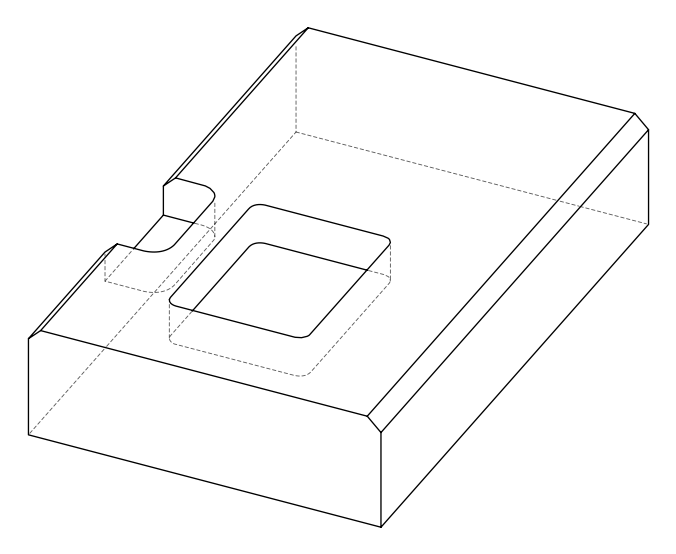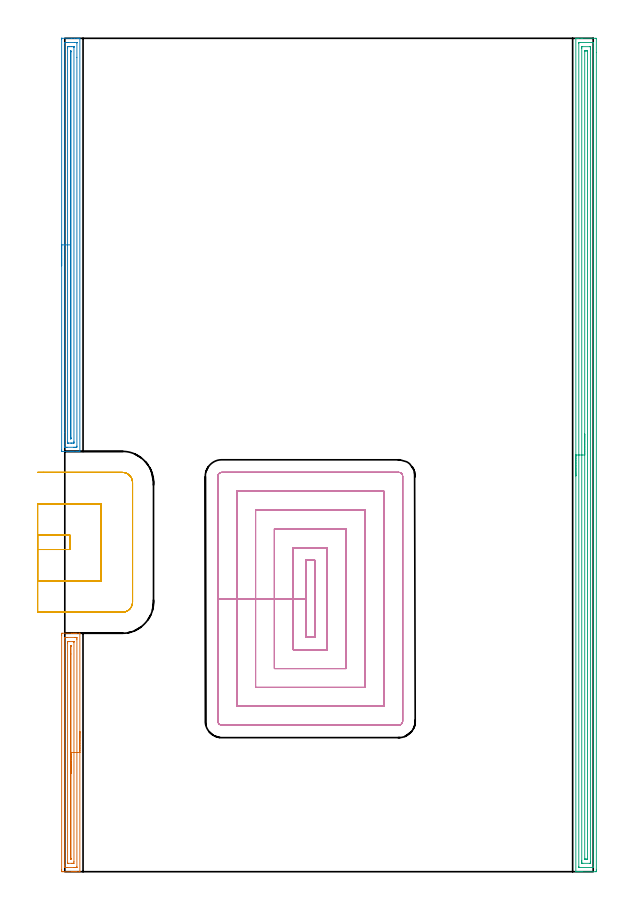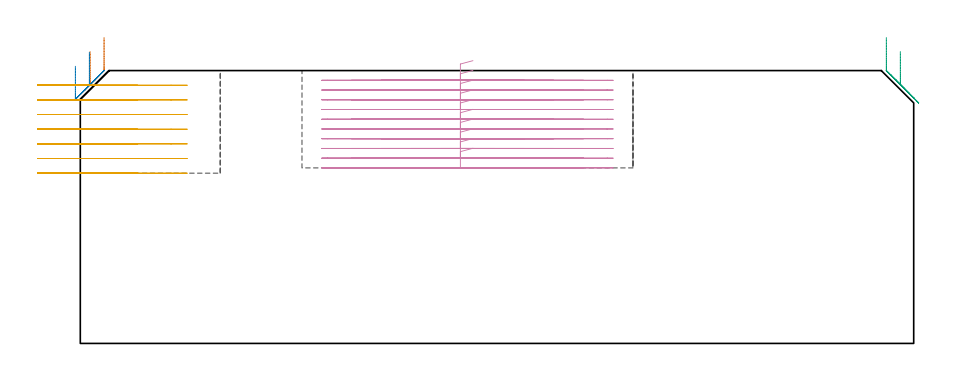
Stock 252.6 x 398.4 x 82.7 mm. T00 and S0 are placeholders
(PLAN: 5 operations, 2 tool changes, 60.5 min)
(1 AREA_MILL | FG_CHAMFER_SURFACE | UGT0205_001 | 3.81 min | 4515 mm3)
(2 AREA_MILL_1 | FG_CHAMFER_SURFACE_1 | UGT0205_001 | 6.48 min | 7676 mm3)
(3 AREA_MILL_2 | FG_CHAMFER_SURFACE_2 | UGT0205_001 | 12.96 min | 19130 mm3)
(4 MILL_RECTANGULAR_POCKET | POCKET_RECTANGULAR_STRAIGHT | NXT0201_011 | Follow Part, ap 3, ae 75% | 30.83 min | 391463 mm3)
(5 MILL_SLOT | SLOT_PARTIAL_RECTANGULAR | UGT0201_094 | Follow Part, ap 5, ae 75% | 6.39 min | 111231 mm3)
(TOOL UGT0205_001 | Chamfer Mill 20 x 3 x 45 deg. | D20 FL50 Z2)
(TOOL NXT0201_011 | ENDMILL 12mm [2P460-1200-NA 1630] | D12 FL38 Z6)
(TOOL UGT0201_094 | End mill 20 mm | D20 FL38 Z4)
(OP 1 AREA_MILL)
G17 G21 G94 G90
T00 M6
G54
G17 G0 G90 X7.2 Y67. S1061 M3
G43 Z92.7 H0
G94 G1 Y66.962 Z91.828 F250.
Y66.848 Z90.963
Y66.659 Z90.112
Y66.397 Z89.28
Y66.063 Z88.474
Y65.66 Z87.7
Y65.192 Z86.964
Y64.66 Z86.272
Y64.071 Z85.629
Y63.428 Z85.039
Y62.736 Z84.508
Y62. Z84.04
Y61.226 Z83.637
Y60.42 Z83.303
Y59.588 Z83.041
Y58.736 Z82.852
Y57.872 Z82.738
Y57. Z82.7
Y0.111
X7.197 Y0.01 Z82.689
X7.102 Y0.003 Z82.595
X7. Y0. Z82.498
X5.483 Z80.982
X5.044 Z80.541
X4.825 Z80.322
X4.167 Z79.664
X3.947 Z79.445
X3.289 Z78.782
X-0.771 Z74.726
X-1.1 Y0.002 Z74.396
X-1.317 Y0.004 Z74.18
X-1.491 Y0.01 Z74.005
X-1.495 Y0.156 Z74.003
X-1.499 Y0.556 Z74.001
X-1.5 Y0.961 Z74.
Y112.961
X-1.499 Y113.444 Z74.001
X-1.495 Y113.844 Z74.003
X-1.491 Y113.99 Z74.005
X-1.1 Y114. Z74.396
X3.289 Z78.782
X3.947 Z79.445
X4.167 Z79.664
X4.825 Z80.322
X5.044 Z80.541
X5.483 Z80.982
X7. Z82.499
X7.102 Y113.997 Z82.595
X7.197 Y113.99 Z82.689
X7.2 Y113.889 Z82.7
Y57.
X5.786 Z81.286
X5.785 Y2.333 Z81.285
X5.784 Y2.146 Z81.284
X5.781 Y2.053 Z81.281
X5.779 Y2.015 Z81.279
X5.702 Y2.01 Z81.202
X5.372 Y2.002 Z80.872
X5.044 Y2.001 Z80.544
X4.496 Y2. Z79.996
X0.985 Z76.485
X0.656 Y2.001 Z76.156
X0.103 Y2.004 Z75.603
X-0.024 Y2.01 Z75.476
X-0.079 Y2.02 Z75.421
X-0.083 Y2.193 Z75.417
X-0.084 Y2.333 Z75.416
X-0.086 Y3.084 Z75.414
X-0.085 Y111.667 Z75.415
X-0.084 Y111.854 Z75.416
X-0.081 Y111.947 Z75.419
X-0.079 Y111.985 Z75.421
X-0.002 Y111.99 Z75.498
X0.328 Y111.998 Z75.828
X0.656 Y111.999 Z76.156
X1.204 Y112. Z76.704
X4.715 Z80.215
X5.044 Y111.999 Z80.544
X5.597 Y111.996 Z81.097
X5.724 Y111.99 Z81.224
X5.779 Y111.98 Z81.279
X5.783 Y111.808 Z81.283
X5.784 Y111.667 Z81.284
X5.786 Y110.916 Z81.286
Y57.
X4.371 Z79.871
Y4.793
X4.366 Y4.111 Z79.866
X4.364 Y4.017 Z79.864
X4.271 Y4.006 Z79.771
X4.167 Y4.003 Z79.667
X3.399 Y4. Z78.899
X1.643 Z77.143
X1.533 Y4.001 Z77.033
X1.424 Y4.003 Z76.924
X1.351 Y4.008 Z76.851
X1.334 Y4.012 Z76.834
X1.332 Y4.019 Z76.832
X1.33 Y4.042 Z76.83
X1.329 Y4.111 Z76.829
Y4.319
Y109.207
X1.334 Y109.889 Z76.834
X1.335 Y109.983 Z76.835
X1.429 Y109.994 Z76.929
X1.533 Y109.997 Z77.033
X2.301 Y110. Z77.801
X4.057 Z79.557
X4.167 Y109.999 Z79.667
X4.276 Y109.997 Z79.776
X4.349 Y109.991 Z79.849
X4.366 Y109.988 Z79.866
X4.368 Y109.981 Z79.868
X4.37 Y109.958 Z79.87
X4.371 Y109.889 Z79.871
Y109.681
Y57.
X2.957 Z78.457
X2.956 Y6.226 Z78.456
X2.954 Y6.116 Z78.454
X2.95 Y6.045 Z78.45
X2.947 Y6.009 Z78.447
X2.932 Y6.007 Z78.432
X2.85 Y6.005 Z78.35
X2.768 Y6.007 Z78.268
X2.753 Y6.009 Z78.253
X2.75 Y6.045 Z78.25
X2.746 Y6.116 Z78.246
X2.744 Y6.225 Z78.244
X2.743 Y8.556 Z78.243
Y107.775
X2.746 Y107.884 Z78.246
X2.75 Y107.955 Z78.25
X2.753 Y107.991 Z78.253
X2.768 Y107.993 Z78.268
X2.85 Y107.995 Z78.35
X2.932 Y107.993 Z78.432
X2.947 Y107.991 Z78.447
X2.95 Y107.955 Z78.45
X2.954 Y107.884 Z78.454
X2.956 Y107.775 Z78.456
X2.957 Y104.083 Z78.457
Y57.
Y56.128 Z78.495
Y55.263 Z78.609
Y54.412 Z78.798
Y53.58 Z79.06
Y52.774 Z79.394
Y52. Z79.797
Y51.264 Z80.266
Y50.572 Z80.797
Y49.929 Z81.386
Y49.34 Z82.029
Y48.808 Z82.722
Y48.34 Z83.457
Y47.937 Z84.231
Y47.603 Z85.037
Y47.341 Z85.869
Y47.152 Z86.721
Y47.038 Z87.586
Y47. Z88.457
G0 Z92.7
M5
M2
(OP 2 AREA_MILL_1)
G17 G21 G94 G90
T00 M6
G54
G17 G0 G90 X-1.5 Y289.65 S1061 M3
G43 Z92.7 H0
Z84.
G94 G1 Y289.688 Z83.128 F250.
Y289.802 Z82.264
Y289.991 Z81.412
Y290.253 Z80.58
Y290.587 Z79.774
Y290.99 Z79.
Y291.458 Z78.264
Y291.99 Z77.572
Y292.579 Z76.929
Y293.222 Z76.34
Y293.914 Z75.808
Y294.65 Z75.34
Y295.424 Z74.937
Y296.23 Z74.603
Y297.062 Z74.341
Y297.914 Z74.152
Y298.778 Z74.038
Y299.65 Z74.
Y397.797
X-1.499 Y398.354 Z73.999
X-1.497 Y398.398 Z74.
Y398.399
X3.289 Y398.4 Z78.784
X4.737 Z80.233
X5.922 Z81.417
X6.538 Z82.037
X6.919 Z82.419
X7.061 Y398.398 Z82.553
X7.198 Y398.39 Z82.688
X7.2 Y398.243 Z82.7
Y201.057
X7.198 Y200.91 Z82.688
X7.061 Y200.902 Z82.554
X6.92 Y200.9 Z82.419
X6.538 Z82.037
X5.922 Z81.417
X3.859 Z79.356
X3.289 Z78.784
X2.696 Z78.192
X-1.496 Y200.901 Z74.001
X-1.497 Y200.902 Z74.
X-1.499 Y201.097 Z73.999
X-1.5 Y201.503 Z74.
Y299.65
X-0.086 Z75.414
X-0.085 Y395.873 Z75.415
X-0.084 Y396.013 Z75.416
X-0.079 Y396.38 Z75.421
X0.281 Y396.394 Z75.781
X0.656 Y396.398 Z76.156
X1.153 Y396.4 Z76.653
X1.533 Z77.033
X4.664 Z80.164
X5.542 Z81.042
X5.715 Y396.398 Z81.215
X5.742 Y396.396 Z81.242
X5.77 Y396.39 Z81.27
X5.779 Y396.383 Z81.279
X5.78 Y396.362 Z81.28
X5.785 Y396.153 Z81.285
X5.786 Y389.288 Z81.286
X5.785 Y203.427 Z81.285
X5.784 Y203.287 Z81.284
X5.779 Y202.92 Z81.279
X5.419 Y202.906 Z80.919
X5.044 Y202.902 Z80.544
X4.547 Y202.9 Z80.047
X4.167 Z79.667
X1.036 Z76.536
X0.158 Z75.658
X-0.015 Y202.902 Z75.485
X-0.042 Y202.904 Z75.458
X-0.07 Y202.91 Z75.43
X-0.079 Y202.917 Z75.421
X-0.081 Y202.939 Z75.419
X-0.085 Y203.147 Z75.415
X-0.086 Y210.016 Z75.414
Y299.65
X1.328 Z76.828
X1.329 Y393.544 Z76.829
X1.331 Y394.228 Z76.831
X1.333 Y394.332 Z76.833
X1.335 Y394.377 Z76.835
X1.372 Y394.393 Z76.872
X1.533 Y394.395 Z77.033
X2.242 Y394.4 Z77.742
X2.411 Z77.911
X3.12 Z78.62
X3.998 Y394.399 Z79.498
X4.167 Y394.396 Z79.667
X4.335 Y394.39 Z79.835
X4.365 Y394.382 Z79.865
X4.368 Y394.353 Z79.868
X4.37 Y394.298 Z79.87
X4.371 Y394.228 Z79.871
Y394.02
Y205.756
X4.369 Y205.072 Z79.869
X4.367 Y204.968 Z79.867
X4.365 Y204.923 Z79.865
X4.328 Y204.907 Z79.828
X4.167 Y204.905 Z79.667
X3.457 Y204.9 Z78.957
X3.289 Z78.789
X2.58 Z78.08
X1.702 Y204.901 Z77.202
X1.533 Y204.904 Z77.033
X1.365 Y204.91 Z76.865
X1.335 Y204.918 Z76.835
X1.332 Y204.947 Z76.832
X1.33 Y205.002 Z76.83
X1.329 Y205.072 Z76.829
X1.328 Y205.28 Z76.828
Y299.65
X2.743 Z78.243
Y391.77
X2.745 Y392.104 Z78.245
X2.749 Y392.216 Z78.249
X2.758 Y392.39 Z78.258
X2.85 Y392.391 Z78.35
X2.942 Y392.39 Z78.442
X2.951 Y392.215 Z78.451
X2.954 Y392.107 Z78.454
X2.957 Y391.889 Z78.457
Y207.53
X2.955 Y207.196 Z78.455
X2.951 Y207.085 Z78.451
X2.942 Y206.91 Z78.442
X2.85 Y206.909 Z78.35
X2.758 Y206.91 Z78.258
X2.749 Y207.085 Z78.249
X2.746 Y207.193 Z78.246
X2.743 Y207.411 Z78.243
Y299.65
Y300.522 Z78.281
Y301.386 Z78.395
Y302.238 Z78.583
Y303.07 Z78.846
Y303.876 Z79.18
Y304.65 Z79.582
Y305.386 Z80.051
Y306.078 Z80.582
Y306.721 Z81.172
Y307.31 Z81.815
Y307.842 Z82.507
Y308.31 Z83.243
Y308.713 Z84.016
Y309.047 Z84.822
Y309.309 Z85.654
Y309.498 Z86.506
Y309.612 Z87.371
Y309.65 Z88.243
G0 Z92.7
M5
M2
(OP 3 AREA_MILL_2)
G17 G21 G94 G90
T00 M6
G54
G17 G0 G90 X244.3 Y189.2 S1061 M3
G43 Z92.7 H0
G94 G1 Y189.238 Z91.828 F250.
Y189.352 Z90.963
Y189.541 Z90.112
Y189.803 Z89.28
Y190.137 Z88.474
Y190.54 Z87.7
Y191.009 Z86.964
Y191.54 Z86.272
Y192.129 Z85.629
Y192.772 Z85.04
Y193.464 Z84.508
Y194.2 Z84.04
Y194.974 Z83.637
Y195.78 Z83.303
Y196.612 Z83.041
Y197.464 Z82.852
Y198.328 Z82.738
Y199.2 Z82.7
Y398.24
X244.303 Y398.391 Z82.688
X244.314 Y398.393 Z82.677
X244.647 Y398.4 Z82.352
X245.029 Z81.97
X245.665 Z81.329
X246.867 Z80.13
X247.433 Z79.561
X253.618 Z73.379
X253.904 Y398.397 Z73.094
X254.092 Y398.39 Z72.906
X254.099 Y398.2 Z72.899
X254.1 Y391.593 Z72.9
Y1.013
X254.099 Y0.607 Z72.901
X254.095 Y0.125 Z72.903
X254.092 Y0.009 Z72.906
X253.618 Y0. Z73.379
X247.433 Z79.561
X246.867 Z80.13
X246.549 Z80.447
X245.983 Z81.013
X245.665 Z81.329
X245.03 Z81.97
X244.647 Z82.353
X244.314 Z82.676
X244.302 Y0.008 Z82.688
X244.3 Y0.161 Z82.7
Y199.2
X245.714 Z81.286
Y396.008
X245.715 Y396.219 Z81.285
X245.718 Y396.324 Z81.282
X245.721 Y396.374 Z81.279
X245.726 Y396.39 Z81.274
X245.773 Y396.392 Z81.227
X246.162 Y396.399 Z80.838
X252.347 Z74.653
X252.572 Y396.394 Z74.428
X252.675 Y396.39 Z74.325
X252.685 Y396.058 Z74.315
Y396.008
X252.686 Y2.392 Z74.314
X252.685 Y2.181 Z74.315
X252.682 Y2.076 Z74.318
X252.679 Y2.026 Z74.321
X252.674 Y2.01 Z74.326
X252.627 Y2.008 Z74.373
X252.238 Y2.001 Z74.762
X246.052 Z80.948
X245.828 Y2.006 Z81.172
X245.725 Y2.01 Z81.275
X245.715 Y2.342 Z81.285
Y2.392
X245.714 Y199.2 Z81.286
X247.128 Z79.872
X247.129 Y393.638 Z79.871
X247.131 Y394.223 Z79.869
X247.134 Y394.375 Z79.866
X247.135 Y394.387 Z79.865
X247.153 Y394.391 Z79.847
X247.199 Y394.397 Z79.801
X247.258 Y394.4 Z79.742
X250.792 Z76.208
X250.967 Y394.398 Z76.033
X251.142 Y394.394 Z75.858
X251.254 Y394.39 Z75.746
X251.264 Y394.324 Z75.736
X251.267 Y394.223 Z75.733
X251.27 Y393.917 Z75.73
X251.271 Y393.33 Z75.729
Y393.023
Y4.762
X251.269 Y4.177 Z75.731
X251.266 Y4.025 Z75.734
X251.265 Y4.013 Z75.735
X251.247 Y4.009 Z75.753
X251.201 Y4.003 Z75.799
X251.142 Y4.001 Z75.858
X247.608 Y4. Z79.392
X247.433 Y4.002 Z79.567
X247.258 Y4.006 Z79.742
X247.146 Y4.01 Z79.854
X247.135 Y4.076 Z79.865
X247.133 Y4.177 Z79.867
X247.13 Y4.483 Z79.87
X247.129 Y5.07 Z79.871
X247.128 Y5.377 Z79.872
Y199.2
X248.543 Z78.457
Y392.209
X248.544 Y392.304 Z78.456
X248.547 Y392.362 Z78.453
X248.549 Y392.386 Z78.451
X248.566 Y392.39 Z78.434
X248.777 Y392.396 Z78.223
X249.2 Y392.4 Z77.8
X249.237 Z77.763
X249.632 Y392.398 Z77.368
X249.828 Y392.393 Z77.172
X249.848 Y392.39 Z77.152
X249.851 Y392.378 Z77.149
X249.855 Y392.342 Z77.145
X249.857 Y392.29 Z77.143
Y6.191
X249.856 Y6.096 Z77.144
X249.853 Y6.038 Z77.147
X249.851 Y6.014 Z77.149
X249.834 Y6.01 Z77.166
X249.623 Y6.004 Z77.377
X249.2 Y6. Z77.8
X249.163 Z77.838
X248.768 Y6.002 Z78.232
X248.572 Y6.007 Z78.428
X248.552 Y6.01 Z78.448
X248.549 Y6.022 Z78.451
X248.545 Y6.058 Z78.455
X248.543 Y6.11 Z78.457
Y199.2
Y200.072 Z78.495
Y200.937 Z78.609
Y201.788 Z78.798
Y202.62 Z79.06
Y203.426 Z79.394
Y204.2 Z79.797
Y204.936 Z80.266
Y205.628 Z80.797
Y206.271 Z81.386
Y206.86 Z82.029
Y207.392 Z82.722
Y207.86 Z83.457
Y208.263 Z84.231
Y208.597 Z85.037
Y208.859 Z85.869
Y209.048 Z86.721
Y209.162 Z87.586
Y209.2 Z88.457
G0 Z92.7
M5
M2
(OP 4 MILL_RECTANGULAR_POCKET)
G17 G21 G94 G90
T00 M6
G54
G17 G0 G90 X119.006 Y148.9 S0 M3
G43 Z92.7 H1
Z85.7
G94 G1 X115.2 Z84.68 F250.
Y130.5 Z79.75
Y112.1 F500.
X119.5
Y148.9
X115.2
Y130.5
X109.2
Y106.1
X125.5
Y154.9
X109.2
Y130.5
X100.2
Y97.1
X134.5
Y163.9
X100.2
Y130.5
X91.2
Y88.1
X143.5
Y172.9
X91.2
Y130.5
X82.2
Y79.1
X152.5
Y181.9
X82.2
Y130.5
X73.2
Y71.9
G3 X75. Y70.1 R1.8
G1 X159.7
G3 X161.5 Y71.9 R1.8
G1 Y189.1
G3 X159.7 Y190.9 R1.8
G1 X75.
G3 X73.2 Y189.1 R1.8
G1 Y130.5
Y129.5
G0 X119.006 Y148.9 Z82.75
G1 X115.2 Z81.73 F250.
Y130.5 Z76.8
Y112.1 F500.
X119.5
Y148.9
X115.2
Y130.5
X109.2
Y106.1
X125.5
Y154.9
X109.2
Y130.5
X100.2
Y97.1
X134.5
Y163.9
X100.2
Y130.5
X91.2
Y88.1
X143.5
Y172.9
X91.2
Y130.5
X82.2
Y79.1
X152.5
Y181.9
X82.2
Y130.5
X73.2
Y71.9
G3 X75. Y70.1 R1.8
G1 X159.7
G3 X161.5 Y71.9 R1.8
G1 Y189.1
G3 X159.7 Y190.9 R1.8
G1 X75.
G3 X73.2 Y189.1 R1.8
G1 Y130.5
Y129.5
G0 X119.006 Y148.9 Z79.8
G1 X115.2 Z78.78 F250.
Y130.5 Z73.85
Y112.1 F500.
X119.5
Y148.9
X115.2
Y130.5
X109.2
Y106.1
X125.5
Y154.9
X109.2
Y130.5
X100.2
Y97.1
X134.5
Y163.9
X100.2
Y130.5
X91.2
Y88.1
X143.5
Y172.9
X91.2
Y130.5
X82.2
Y79.1
X152.5
Y181.9
X82.2
Y130.5
X73.2
Y71.9
G3 X75. Y70.1 R1.8
G1 X159.7
G3 X161.5 Y71.9 R1.8
G1 Y189.1
G3 X159.7 Y190.9 R1.8
G1 X75.
G3 X73.2 Y189.1 R1.8
G1 Y130.5
Y129.5
G0 X119.006 Y148.9 Z76.85
G1 X115.2 Z75.83 F250.
Y130.5 Z70.9
Y112.1 F500.
X119.5
Y148.9
X115.2
Y130.5
X109.2
Y106.1
X125.5
Y154.9
X109.2
Y130.5
X100.2
Y97.1
X134.5
Y163.9
X100.2
Y130.5
X91.2
Y88.1
X143.5
Y172.9
X91.2
Y130.5
X82.2
Y79.1
X152.5
Y181.9
X82.2
Y130.5
X73.2
Y71.9
G3 X75. Y70.1 R1.8
G1 X159.7
G3 X161.5 Y71.9 R1.8
G1 Y189.1
G3 X159.7 Y190.9 R1.8
G1 X75.
G3 X73.2 Y189.1 R1.8
G1 Y130.5
Y129.5
G0 X119.006 Y148.9 Z73.9
G1 X115.2 Z72.88 F250.
Y130.5 Z67.95
Y112.1 F500.
X119.5
Y148.9
X115.2
Y130.5
X109.2
Y106.1
X125.5
Y154.9
X109.2
Y130.5
X100.2
Y97.1
X134.5
Y163.9
X100.2
Y130.5
X91.2
Y88.1
X143.5
Y172.9
X91.2
Y130.5
X82.2
Y79.1
X152.5
Y181.9
X82.2
Y130.5
X73.2
Y71.9
G3 X75. Y70.1 R1.8
G1 X159.7
G3 X161.5 Y71.9 R1.8
G1 Y189.1
G3 X159.7 Y190.9 R1.8
G1 X75.
G3 X73.2 Y189.1 R1.8
G1 Y130.5
Y129.5
G0 X119.006 Y148.9 Z70.95
G1 X115.2 Z69.93 F250.
Y130.5 Z65.
Y112.1 F500.
X119.5
Y148.9
X115.2
Y130.5
X109.2
Y106.1
X125.5
Y154.9
X109.2
Y130.5
X100.2
Y97.1
X134.5
Y163.9
X100.2
Y130.5
X91.2
Y88.1
X143.5
Y172.9
X91.2
Y130.5
X82.2
Y79.1
X152.5
Y181.9
X82.2
Y130.5
X73.2
Y71.9
G3 X75. Y70.1 R1.8
G1 X159.7
G3 X161.5 Y71.9 R1.8
G1 Y189.1
G3 X159.7 Y190.9 R1.8
G1 X75.
G3 X73.2 Y189.1 R1.8
G1 Y130.5
Y129.5
G0 X119.006 Y148.9 Z68.
G1 X115.2 Z66.98 F250.
Y130.5 Z62.05
Y112.1 F500.
X119.5
Y148.9
X115.2
Y130.5
X109.2
Y106.1
X125.5
Y154.9
X109.2
Y130.5
X100.2
Y97.1
X134.5
Y163.9
X100.2
Y130.5
X91.2
Y88.1
X143.5
Y172.9
X91.2
Y130.5
X82.2
Y79.1
X152.5
Y181.9
X82.2
Y130.5
X73.2
Y71.9
G3 X75. Y70.1 R1.8
G1 X159.7
G3 X161.5 Y71.9 R1.8
G1 Y189.1
G3 X159.7 Y190.9 R1.8
G1 X75.
G3 X73.2 Y189.1 R1.8
G1 Y130.5
Y129.5
G0 X119.006 Y148.9 Z65.05
G1 X115.2 Z64.03 F250.
Y130.5 Z59.1
Y112.1 F500.
X119.5
Y148.9
X115.2
Y130.5
X109.2
Y106.1
X125.5
Y154.9
X109.2
Y130.5
X100.2
Y97.1
X134.5
Y163.9
X100.2
Y130.5
X91.2
Y88.1
X143.5
Y172.9
X91.2
Y130.5
X82.2
Y79.1
X152.5
Y181.9
X82.2
Y130.5
X73.2
Y71.9
G3 X75. Y70.1 R1.8
G1 X159.7
G3 X161.5 Y71.9 R1.8
G1 Y189.1
G3 X159.7 Y190.9 R1.8
G1 X75.
G3 X73.2 Y189.1 R1.8
G1 Y130.5
Y129.5
G0 X119.006 Y148.9 Z62.1
G1 X115.2 Z61.08 F250.
Y130.5 Z56.15
Y112.1 F500.
X119.5
Y148.9
X115.2
Y130.5
X109.2
Y106.1
X125.5
Y154.9
X109.2
Y130.5
X100.2
Y97.1
X134.5
Y163.9
X100.2
Y130.5
X91.2
Y88.1
X143.5
Y172.9
X91.2
Y130.5
X82.2
Y79.1
X152.5
Y181.9
X82.2
Y130.5
X73.2
Y71.9
G3 X75. Y70.1 R1.8
G1 X159.7
G3 X161.5 Y71.9 R1.8
G1 Y189.1
G3 X159.7 Y190.9 R1.8
G1 X75.
G3 X73.2 Y189.1 R1.8
G1 Y130.5
Y129.5
G0 X119.006 Y148.9 Z59.15
G1 X115.2 Z58.13 F250.
Y130.5 Z53.2
Y112.1 F500.
X119.5
Y148.9
X115.2
Y130.5
X109.2
Y106.1
X125.5
Y154.9
X109.2
Y130.5
X100.2
Y97.1
X134.5
Y163.9
X100.2
Y130.5
X91.2
Y88.1
X143.5
Y172.9
X91.2
Y130.5
X82.2
Y79.1
X152.5
Y181.9
X82.2
Y130.5
X73.2
Y71.9
G3 X75. Y70.1 R1.8
G1 X159.7
G3 X161.5 Y71.9 R1.8
G1 Y189.1
G3 X159.7 Y190.9 R1.8
G1 X75.
G3 X73.2 Y189.1 R1.8
G1 Y130.5
Y129.5
G0 Z92.7
M5
M2
(OP 5 MILL_SLOT)
G17 G21 G94 G90
T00 M6
G54
G17 G0 G90 X-13. Y154. S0 M3
G43 Z92.7 H0
Z78.257
G94 G1 X-10. F250.
X2.4 F500.
Y160.9
X-10.
X-13. F250.
Y139.
X-10.
X17.4 F500.
Y175.9
X-10.
X-13. F250.
Y124.
X-10.
X27.5 F500.
G3 X32.4 Y128.9 R4.9
G1 Y186.
G3 X27.5 Y190.9 R4.9
G1 X-10.
X-13. F250.
G0 Y154. Z73.814
G1 X-10.
X2.4 F500.
Y160.9
X-10.
X-13. F250.
Y139.
X-10.
X17.4 F500.
Y175.9
X-10.
X-13. F250.
Y124.
X-10.
X27.5 F500.
G3 X32.4 Y128.9 R4.9
G1 Y186.
G3 X27.5 Y190.9 R4.9
G1 X-10.
X-13. F250.
G0 Y154. Z69.371
G1 X-10.
X2.4 F500.
Y160.9
X-10.
X-13. F250.
Y139.
X-10.
X17.4 F500.
Y175.9
X-10.
X-13. F250.
Y124.
X-10.
X27.5 F500.
G3 X32.4 Y128.9 R4.9
G1 Y186.
G3 X27.5 Y190.9 R4.9
G1 X-10.
X-13. F250.
G0 Y154. Z64.929
G1 X-10.
X2.4 F500.
Y160.9
X-10.
X-13. F250.
Y139.
X-10.
X17.4 F500.
Y175.9
X-10.
X-13. F250.
Y124.
X-10.
X27.5 F500.
G3 X32.4 Y128.9 R4.9
G1 Y186.
G3 X27.5 Y190.9 R4.9
G1 X-10.
X-13. F250.
G0 Y154. Z60.486
G1 X-10.
X2.4 F500.
Y160.9
X-10.
X-13. F250.
Y139.
X-10.
X17.4 F500.
Y175.9
X-10.
X-13. F250.
Y124.
X-10.
X27.5 F500.
G3 X32.4 Y128.9 R4.9
G1 Y186.
G3 X27.5 Y190.9 R4.9
G1 X-10.
X-13. F250.
G0 Y154. Z56.043
G1 X-10.
X2.4 F500.
Y160.9
X-10.
X-13. F250.
Y139.
X-10.
X17.4 F500.
Y175.9
X-10.
X-13. F250.
Y124.
X-10.
X27.5 F500.
G3 X32.4 Y128.9 R4.9
G1 Y186.
G3 X27.5 Y190.9 R4.9
G1 X-10.
X-13. F250.
G0 Y154. Z51.6
G1 X-10.
X2.4 F500.
Y160.9
X-10.
X-13. F250.
Y139.
X-10.
X17.4 F500.
Y175.9
X-10.
X-13. F250.
Y124.
X-10.
X27.5 F500.
G3 X32.4 Y128.9 R4.9
G1 Y186.
G3 X27.5 Y190.9 R4.9
G1 X-10.
X-13. F250.
G0 Z92.7
M5
M2
